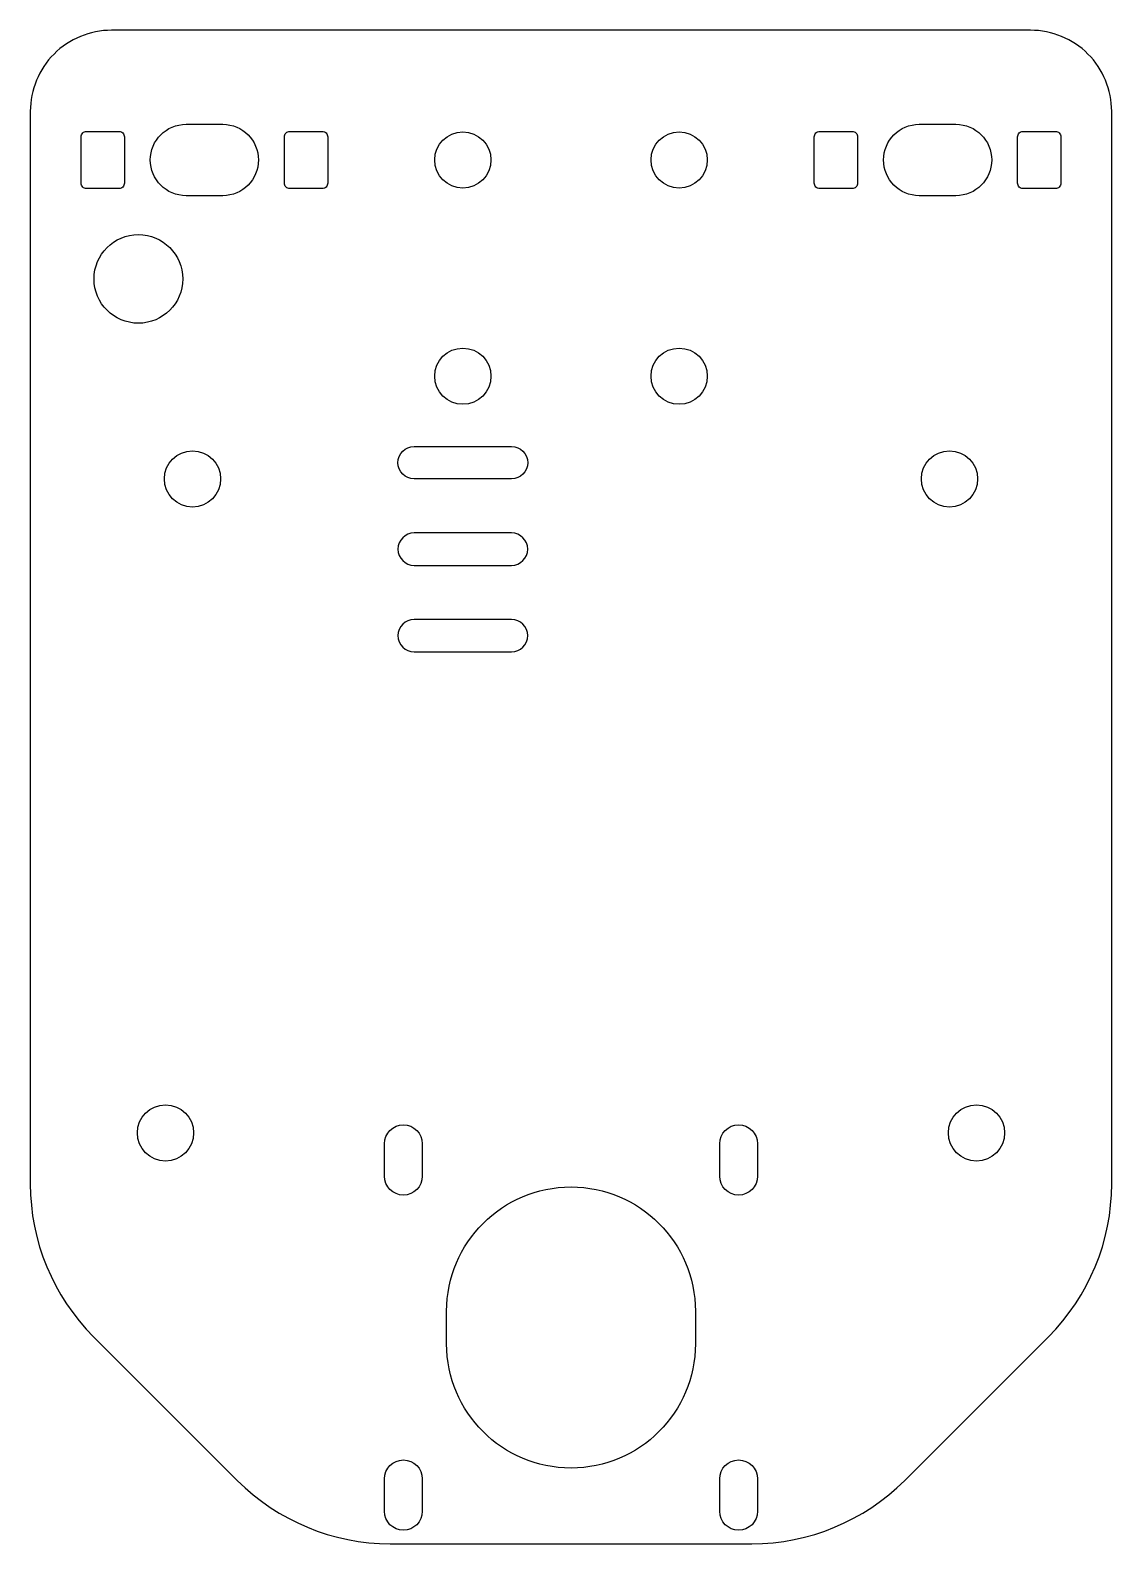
# Model space of a CAD drawing. Header units: millimetres. Extents: x -50 to 50, y 22 to 162.
import ezdxf

# ---------------------------------------------------------------- set-up
doc = ezdxf.new("R2010")
doc.units = ezdxf.units.MM
doc.layers.get('0').update_dxf_attribs({"linetype": 'CONTINUOUS'})

msp = doc.modelspace()

# ---------------------------------------------------------------- linework, layer by layer
for points in [[(50, 154.5, 0.414214), (42.5, 162), (-42.5, 162, 0.414214), (-50, 154.5), (-50, 55.28, 0.198912), (-44.14, 41.14), (-30.86, 27.86, 0.198912), (-16.72, 22), (16.72, 22, 0.198912), (30.86, 27.86), (44.14, 41.14, 0.198912), (50, 55.28)], [(-41.3, 152.15), (-41.3, 147.85, -0.414214), (-41.8, 147.35), (-44.8, 147.35, -0.414214), (-45.3, 147.85), (-45.3, 152.15, -0.414214), (-44.8, 152.65), (-41.8, 152.65, -0.414214)], [(-35.6, 153.3), (-32.2, 153.3, -1), (-32.2, 146.7), (-35.6, 146.7, -1)], [(-26.5, 147.85), (-26.5, 152.15, -0.414214), (-26, 152.65), (-23, 152.65, -0.414214), (-22.5, 152.15), (-22.5, 147.85, -0.414214), (-23, 147.35), (-26, 147.35, -0.414214)], [(22.5, 147.85), (22.5, 152.15, -0.414214), (23, 152.65), (26, 152.65, -0.414214), (26.5, 152.15), (26.5, 147.85, -0.414214), (26, 147.35), (23, 147.35, -0.414214)], [(35.6, 146.7), (32.2, 146.7, -1), (32.2, 153.3), (35.6, 153.3, -1)], [(45.3, 152.15), (45.3, 147.85, -0.414214), (44.8, 147.35), (41.8, 147.35, -0.414214), (41.3, 147.85), (41.3, 152.15, -0.414214), (41.8, 152.65), (44.8, 152.65, -0.414214)], [(-14.5, 123.5), (-5.5, 123.5, -1), (-5.5, 120.5), (-14.5, 120.5, -1)], [(-5.5, 112.5, 1), (-5.5, 115.5), (-14.5, 115.5, 1), (-14.5, 112.5)], [(-5.5, 104.5, 1), (-5.5, 107.5), (-14.5, 107.5, 1), (-14.5, 104.5)], [(-17.25, 56), (-17.25, 59, -1), (-13.75, 59), (-13.75, 56, -1)], [(13.75, 56), (13.75, 59, -1), (17.25, 59), (17.25, 56, -1)], [(11.5, 43.5), (11.5, 40.5, -1), (-11.5, 40.5), (-11.5, 43.5, -1)], [(-17.25, 25), (-17.25, 28, -1), (-13.75, 28), (-13.75, 25, -1)], [(13.75, 25), (13.75, 28, -1), (17.25, 28), (17.25, 25, -1)]]:
    msp.add_lwpolyline(points, format="xyb", close=True)
for centre, radius in [((-10, 150), 2.6), ((10, 150), 2.6), ((-40, 139), 4.1), ((-10, 130), 2.6), ((10, 130), 2.6), ((-35, 120.5), 2.6), ((35, 120.5), 2.6), ((-37.5, 60), 2.6), ((37.5, 60), 2.6)]:
    msp.add_circle(centre, radius)

doc.saveas('drawing.dxf')
